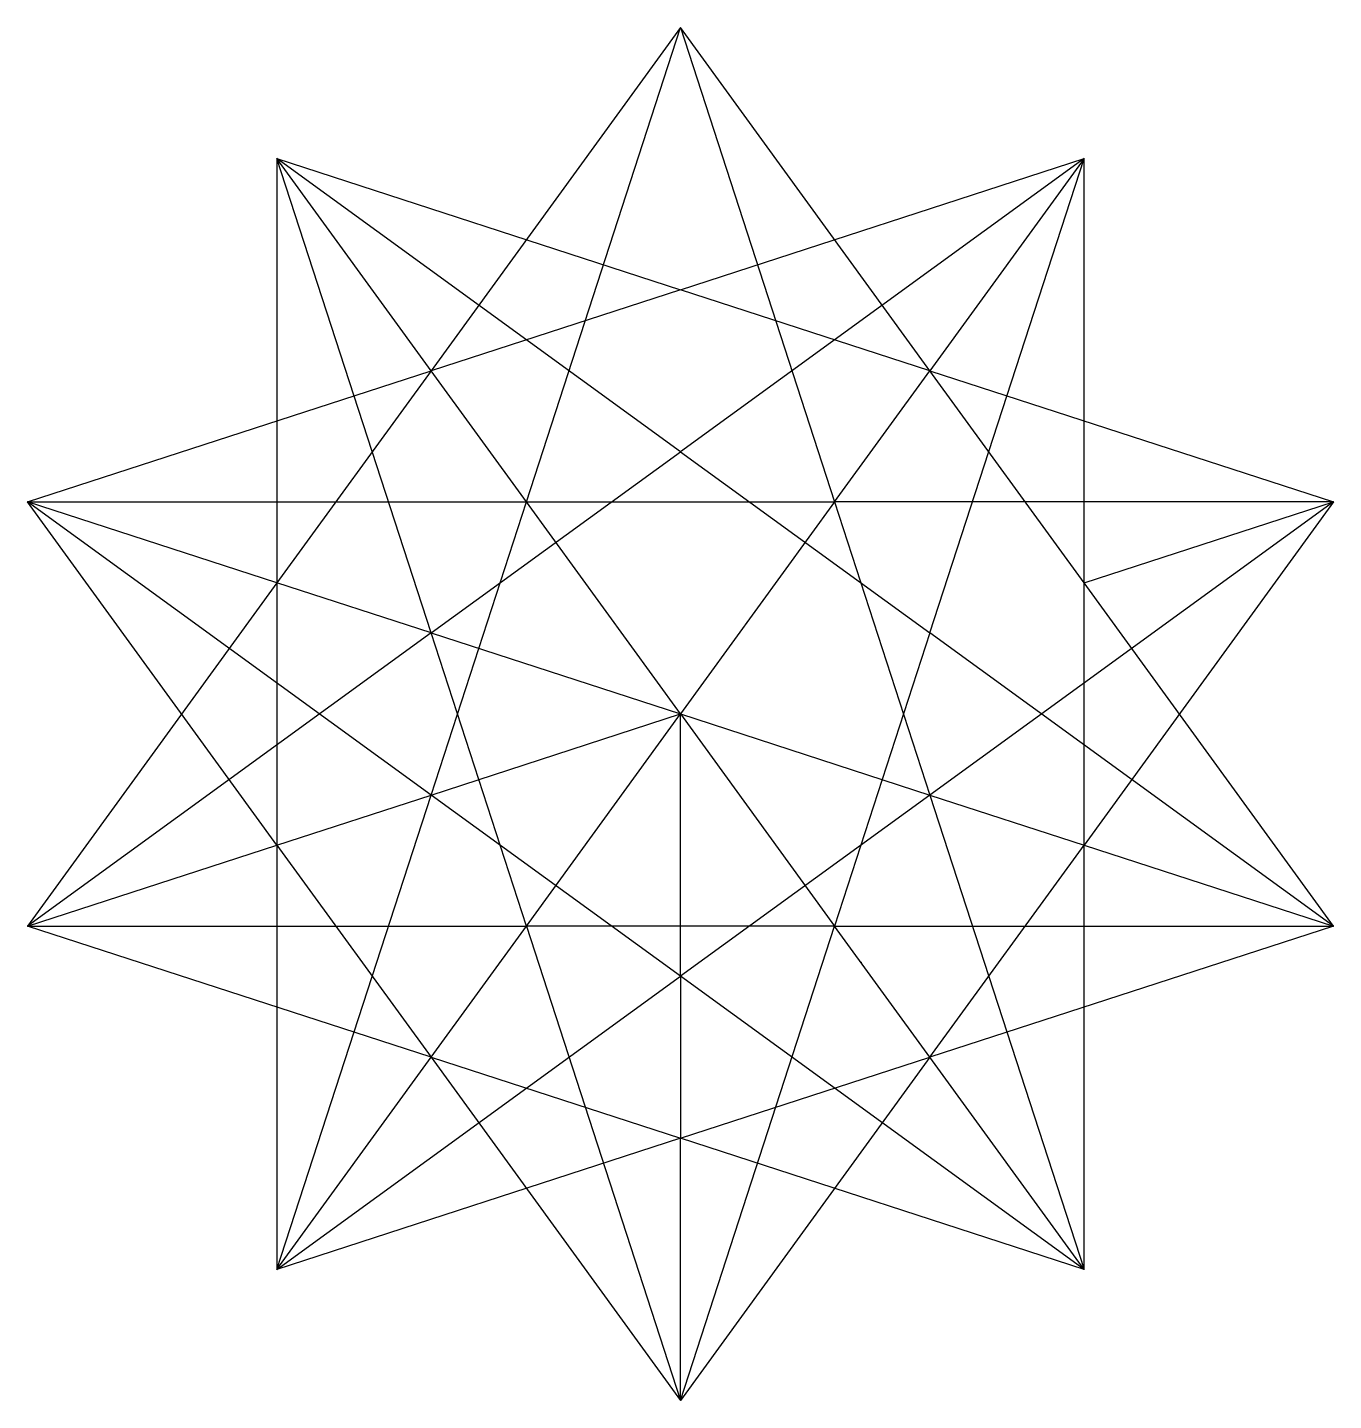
# Model space of a CAD drawing. Extents: x -3.08 to 3.08, y -3.24 to 3.24.
import ezdxf

# ---------------------------------------------------------------- set-up
doc = ezdxf.new("R2010")
doc.units = 0
doc.linetypes.add('SOLID', pattern=[0])
for name, color, linetype in [('1', 1, 'SOLID'), ('10', 1, 'SOLID'), ('3', 1, 'SOLID'), ('5', 1, 'SOLID')]:
    doc.layers.add(name, color=color, linetype=linetype)

msp = doc.modelspace()

# ---------------------------------------------------------------- linework, layer by layer
at = {"layer": '1', "color": 3, "linetype": 'SOLID'}
for p in [(0, 0), (0, 0, 2)]:
    msp.add_point(p, dxfattribs=at)
at = {"layer": '10', "color": 2, "linetype": 'SOLID'}
for p, q in [((-1.1756, 0.382, -3.2361), (-1.9021, 2.618, -3.2361)), ((0, 1.2361, -3.2361), (-1.9021, 2.618, -3.2361)), ((1.1756, 0.382, -3.2361), (1.9021, 2.618, -3.2361)), ((-1.9021, 0.618, -2), (-3.0777, 1)), ((1.9021, 0.618, -2), (3.0777, 1)), ((-1.1756, 0.382, -3.2361), (-3.0777, -1, -3.2361)), ((0, 0, -5.2361), (0.7265, -1, -3.2361)), ((-1.9021, -0.618, -1.2361), (-1.9021, -2.618)), ((-0.7265, -1, -3.2361), (0, -3.2361, -3.2361)), ((3.0777, -1, -3.2361), (1.1756, -1.618, -2)), ((-1.9021, -2.618), (-1.1756, -1.618, -2)), ((1.9021, -2.618), (1.1756, -1.618, -2)), ((1.9021, -2.618), (0, -2, -1.2361))]:
    msp.add_line(p, q, dxfattribs=at)
at = {"layer": '10', "color": 1, "linetype": 'SOLID'}
for p, q in [((1.9021, 2.618, -3.2361), (0, 1.2361, -3.2361)), ((3.0777, -1, -3.2361), (1.1756, 0.382, -3.2361)), ((-3.0777, -1, -3.2361), (-0.7265, -1, -3.2361)), ((0, -3.2361, -3.2361), (0.7265, -1, -3.2361))]:
    msp.add_line(p, q, dxfattribs=at)
at = {"layer": '3', "color": 5, "linetype": 'SOLID'}
msp.add_point((0.8507, -1.1708, -0.8944), dxfattribs=at)
at = {"layer": '5', "color": 2, "linetype": 'SOLID'}
for p, q in [((0, 3.2361), (-1.1756, 1.618, -1.2361)), ((-0.7265, 1), (0, 3.2361)), ((0, 3.2361), (0.7265, 1)), ((1.1756, 1.618, -1.2361), (0, 3.2361)), ((-1.1756, 1.618, -1.2361), (-1.9021, 2.618, -3.2361)), ((-1.9021, 2.618, -3.2361), (-1.9021, 0.618, -2)), ((-1.9021, 2.618, -3.2361), (0, 2, -2)), ((0, 2, -2), (1.9021, 2.618, -3.2361)), ((1.9021, 2.618, -3.2361), (1.1756, 1.618, -1.2361)), ((1.9021, 0.618, -2), (1.9021, 2.618, -3.2361)), ((0, 2, -2), (-1.1756, 1.618, -1.2361)), ((1.1756, 1.618, -1.2361), (0, 2, -2)), ((-1.1756, 1.618, -1.2361), (-1.9021, 0.618, -2)), ((-0.7265, 1), (-1.1756, 1.618, -1.2361)), ((-3.0777, 1), (-1.1756, 1.618, -1.2361)), ((0.7265, 1), (1.1756, 1.618, -1.2361)), ((1.1756, 1.618, -1.2361), (3.0777, 1)), ((1.9021, 0.618, -2), (1.1756, 1.618, -1.2361)), ((-3.0777, 1), (-0.7265, 1)), ((-1.9021, -0.618, -1.2361), (-3.0777, 1)), ((-1.1756, -0.382), (-3.0777, 1)), ((-1.1756, -0.382), (-0.7265, 1)), ((-0.7265, 1), (0.7265, 1)), ((0, 0, 2), (-0.7265, 1)), ((0.7265, 1), (0, 0, 2)), ((0.7265, 1), (1.1756, -0.382)), ((3.0777, 1), (0.7265, 1)), ((3.0777, 1), (1.1756, -0.382)), ((3.0777, 1), (1.9021, -0.618, -1.2361)), ((-1.9021, 0.618, -2), (-3.0777, -1, -3.2361)), ((-1.9021, 0.618, -2), (-1.9021, -0.618, -1.2361)), ((-1.1756, 0.382, -3.2361), (-1.9021, 0.618, -2)), ((1.9021, -0.618, -1.2361), (1.9021, 0.618, -2)), ((3.0777, -1, -3.2361), (1.9021, 0.618, -2)), ((-1.1756, 0.382, -3.2361), (0, 0, -5.2361)), ((-1.1756, -0.382), (0, 0, 2)), ((0, 0, 2), (1.1756, -0.382)), ((0, -1.2361), (0, 0, 2)), ((-0.7265, -1, -3.2361), (0, 0, -5.2361)), ((-1.9021, -0.618, -1.2361), (-1.1756, -0.382)), ((-1.9021, -2.618), (-1.1756, -0.382)), ((0, -1.2361), (-1.1756, -0.382)), ((1.1756, -0.382), (0, -1.2361)), ((1.1756, -0.382), (1.9021, -0.618, -1.2361)), ((1.1756, -0.382), (1.9021, -2.618)), ((-1.9021, -0.618, -1.2361), (-1.1756, -1.618, -2)), ((1.1756, -1.618, -2), (1.9021, -0.618, -1.2361)), ((1.9021, -0.618, -1.2361), (3.0777, -1, -3.2361)), ((1.9021, -2.618), (1.9021, -0.618, -1.2361)), ((-1.1756, -1.618, -2), (-3.0777, -1, -3.2361)), ((-1.1756, -1.618, -2), (-0.7265, -1, -3.2361)), ((0.7265, -1, -3.2361), (3.0777, -1, -3.2361)), ((1.1756, -1.618, -2), (0.7265, -1, -3.2361)), ((-1.9021, -2.618), (0, -1.2361)), ((1.9021, -2.618), (0, -1.2361)), ((0, -1.2361), (0, -2, -1.2361)), ((-1.1756, -1.618, -2), (0, -2, -1.2361)), ((-1.1756, -1.618, -2), (0, -3.2361, -3.2361)), ((0, -2, -1.2361), (1.1756, -1.618, -2)), ((1.1756, -1.618, -2), (0, -3.2361, -3.2361)), ((0, -2, -1.2361), (-1.9021, -2.618)), ((0, -3.2361, -3.2361), (0, -2, -1.2361))]:
    msp.add_line(p, q, dxfattribs=at)
at = {"layer": '5', "color": 1, "linetype": 'SOLID'}
for p, q in [((-1.1756, 0.382, -3.2361), (0, 1.2361, -3.2361)), ((0, 1.2361, -3.2361), (1.1756, 0.382, -3.2361)), ((-0.7265, -1, -3.2361), (-1.1756, 0.382, -3.2361)), ((1.1756, 0.382, -3.2361), (0.7265, -1, -3.2361)), ((-3.0777, -1, -3.2361), (-1.9021, -0.618, -1.2361)), ((0.7265, -1, -3.2361), (-0.7265, -1, -3.2361))]:
    msp.add_line(p, q, dxfattribs=at)
at = {"layer": '5', "color": 7, "linetype": 'SOLID'}
msp.add_point((-0.8507, -1.1708, -0.8944), dxfattribs=at)

doc.saveas('drawing.dxf')
